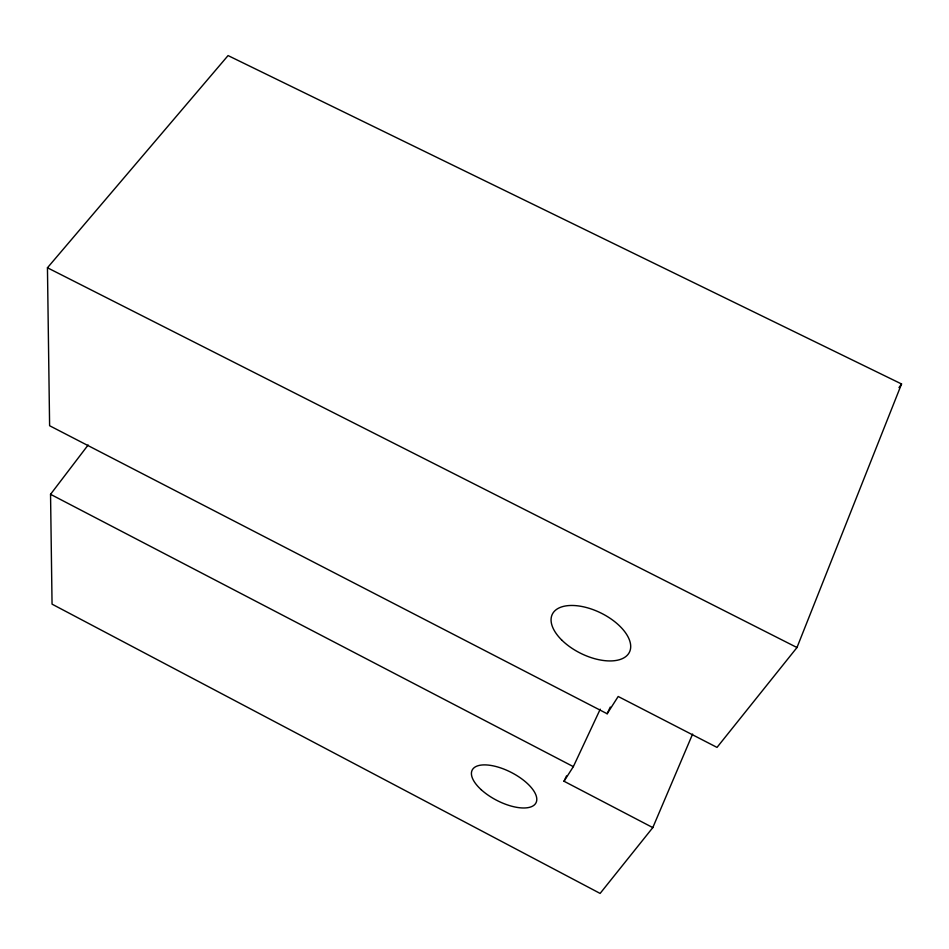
<?xml version="1.0" encoding="UTF-8"?>
<svg xmlns="http://www.w3.org/2000/svg" width="949" height="949" viewBox="0 0 949 949"><rect width="100%" height="100%" fill="white"/><g stroke="black" fill="none" stroke-linecap="round" stroke-linejoin="round"><path stroke-width="1.42" d="M796.982 647.526L901.55 383.977L228.068 55.576L47.45 267.772L49.609 425.733L607.158 713.755L618.19 696.483L717.017 747.397L796.982 647.526L47.45 267.772M88.138 444.998L50.546 494.31L52.053 604.145L600.112 893.424L652.805 827.599L692.604 734.063M607.158 713.755L610.266 707.041M652.805 827.599L564.014 781.241L573.35 766.638L600.231 709.188M564.014 781.241L566.517 775.902M898.976 387.607L901.55 383.977M50.546 494.31L573.35 766.638M561.559 639.863A42.966 22.551 26.2 0 0 628.867 653.197A42.966 22.551 26.2 0 0 582.223 606.553A42.966 22.551 26.2 0 0 561.559 639.863M481.096 789.604A35.848 15.73 27.2 0 0 535.711 803.317A35.848 15.73 27.2 0 0 495.497 766.389A35.848 15.73 27.2 0 0 481.096 789.604"/></g></svg>
